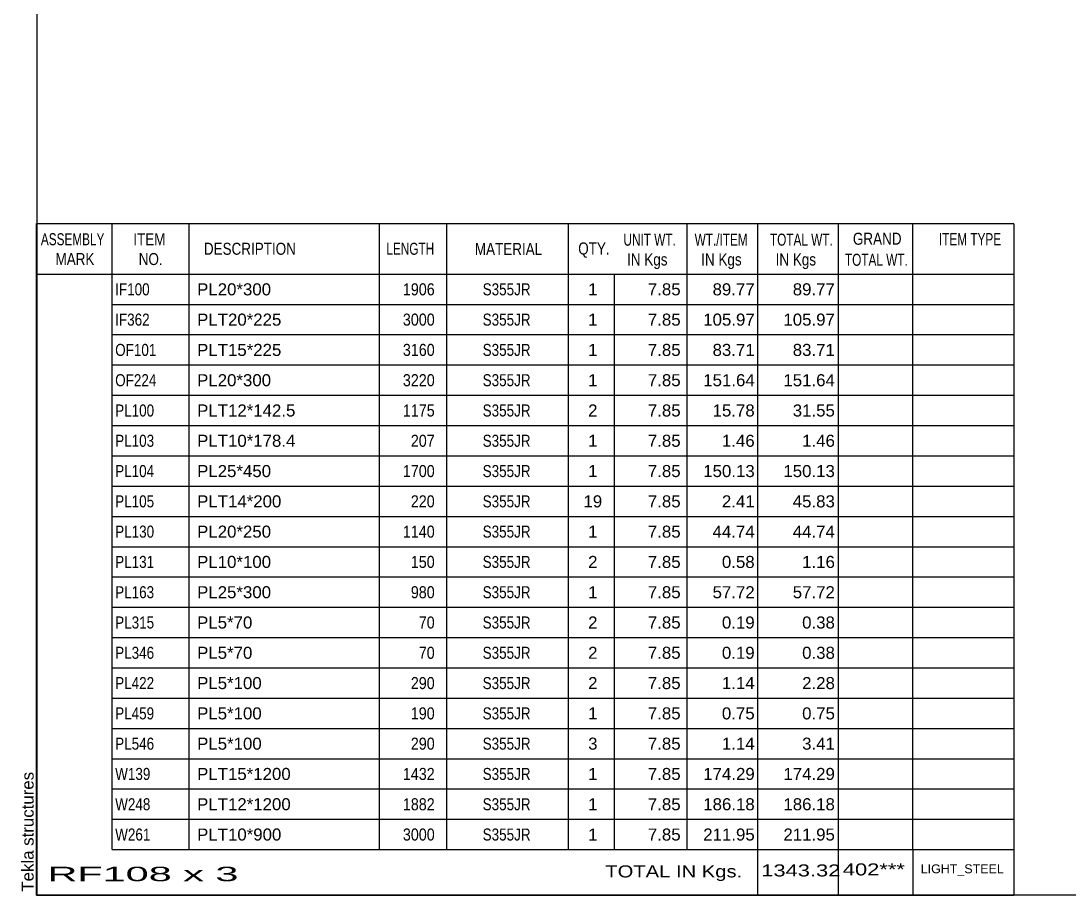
# Model space of a CAD drawing. Header units: millimetres. Extents: x -351 to 51, y -184 to 93.
# Drawn here: x -351.5 to -185.3, y -184 to -45.5 of the extents above; entities that cross this region are included whole.
import ezdxf

# ---------------------------------------------------------------- set-up
doc = ezdxf.new("R2010")
doc.units = ezdxf.units.MM
doc.styles.add('Arial', font='ARIAL.TTF', dxfattribs={"height": 0.2})

# ---------------------------------------------------------------- blocks, each defined once
blk = doc.blocks.new('Unknown-623384917-1210')
at = {"color": 5, "linetype": 'Continuous'}
for p, q in [((-348.97, 93.04), (-348.97, -183.96)), ((-348.97, -183.96), (51.03, -183.96))]:
    blk.add_line(p, q, dxfattribs=at)
at = {"color": 174, "linetype": 'Continuous', "style": 'Arial'}
blk.add_text('Tekla structures', height=1.9102, rotation=90, dxfattribs=at).set_placement((-349.47, -183.46))
blk = doc.blocks.new('CBS_BOM-623384917-7797')
at = {"color": 7, "linetype": 'Continuous'}
for p, q in [((-349, -85.59), (-349, -77.59)), ((-349, -77.59), (-194.08, -77.59)), ((-337, -85.59), (-337, -77.59)), ((-324.81, -85.59), (-324.81, -77.59)), ((-294.64, -85.59), (-294.64, -77.59)), ((-283.96, -85.59), (-283.96, -77.59)), ((-264.65, -85.59), (-264.65, -77.59)), ((-245.85, -85.59), (-245.85, -77.59)), ((-234.63, -85.59), (-234.63, -77.59)), ((-221.85, -85.59), (-221.85, -77.59)), ((-210.1, -85.59), (-210.1, -77.59)), ((-194.08, -77.6), (-194.08, -85.58)), ((-349, -85.59), (-194.08, -85.59)), ((-349, -90.39), (-349, -85.59)), ((-337, -90.39), (-337, -85.59)), ((-324.81, -90.39), (-324.81, -85.59)), ((-294.64, -90.39), (-294.64, -85.59)), ((-283.96, -90.39), (-283.96, -85.59)), ((-264.65, -90.39), (-264.65, -85.59)), ((-257.38, -90.39), (-257.38, -85.59)), ((-245.85, -90.39), (-245.85, -85.59)), ((-234.63, -90.39), (-234.63, -85.59)), ((-221.85, -90.39), (-221.85, -85.59)), ((-210.08, -90.39), (-210.08, -85.59)), ((-194.08, -85.6), (-194.08, -90.39)), ((-349, -95.19), (-349, -90.39)), ((-337, -90.39), (-194.08, -90.39)), ((-337, -95.19), (-337, -90.39)), ((-324.81, -95.19), (-324.81, -90.39)), ((-294.64, -95.19), (-294.64, -90.39)), ((-283.96, -95.19), (-283.96, -90.39)), ((-264.65, -95.19), (-264.65, -90.39)), ((-257.38, -95.19), (-257.38, -90.39)), ((-245.85, -95.19), (-245.85, -90.39)), ((-234.63, -95.19), (-234.63, -90.39)), ((-221.85, -95.19), (-221.85, -90.39)), ((-210.08, -95.19), (-210.08, -90.39)), ((-194.08, -90.4), (-194.08, -95.19)), ((-349, -99.99), (-349, -95.19)), ((-337, -95.19), (-194.08, -95.19)), ((-337, -99.99), (-337, -95.19)), ((-324.81, -99.99), (-324.81, -95.19)), ((-294.64, -99.99), (-294.64, -95.19)), ((-283.96, -99.99), (-283.96, -95.19)), ((-264.65, -99.99), (-264.65, -95.19)), ((-257.38, -99.99), (-257.38, -95.19)), ((-245.85, -99.99), (-245.85, -95.19)), ((-234.63, -99.99), (-234.63, -95.19)), ((-221.85, -99.99), (-221.85, -95.19)), ((-210.08, -99.99), (-210.08, -95.19)), ((-194.08, -95.2), (-194.08, -99.99)), ((-349, -104.79), (-349, -99.99)), ((-337, -99.99), (-194.08, -99.99)), ((-337, -104.79), (-337, -99.99)), ((-324.81, -104.79), (-324.81, -99.99)), ((-294.64, -104.79), (-294.64, -99.99)), ((-283.96, -104.79), (-283.96, -99.99)), ((-264.65, -104.79), (-264.65, -99.99)), ((-257.38, -104.79), (-257.38, -99.99)), ((-245.85, -104.79), (-245.85, -99.99)), ((-234.63, -104.79), (-234.63, -99.99)), ((-221.85, -104.79), (-221.85, -99.99)), ((-210.08, -104.79), (-210.08, -99.99)), ((-194.08, -100), (-194.08, -104.79)), ((-349, -109.59), (-349, -104.79)), ((-337, -104.79), (-194.08, -104.79)), ((-337, -109.59), (-337, -104.79)), ((-324.81, -109.59), (-324.81, -104.79)), ((-294.64, -109.59), (-294.64, -104.79)), ((-283.96, -109.59), (-283.96, -104.79)), ((-264.65, -109.59), (-264.65, -104.79)), ((-257.38, -109.59), (-257.38, -104.79)), ((-245.85, -109.59), (-245.85, -104.79)), ((-234.63, -109.59), (-234.63, -104.79)), ((-221.85, -109.59), (-221.85, -104.79)), ((-210.08, -109.59), (-210.08, -104.79)), ((-194.08, -104.8), (-194.08, -109.59)), ((-349, -114.39), (-349, -109.59)), ((-337, -109.59), (-194.08, -109.59)), ((-337, -114.39), (-337, -109.59)), ((-324.81, -114.39), (-324.81, -109.59)), ((-294.64, -114.39), (-294.64, -109.59)), ((-283.96, -114.39), (-283.96, -109.59)), ((-264.65, -114.39), (-264.65, -109.59)), ((-257.38, -114.39), (-257.38, -109.59)), ((-245.85, -114.39), (-245.85, -109.59)), ((-234.63, -114.39), (-234.63, -109.59)), ((-221.85, -114.39), (-221.85, -109.59)), ((-210.08, -114.39), (-210.08, -109.59)), ((-194.08, -109.6), (-194.08, -114.39)), ((-349, -119.19), (-349, -114.39)), ((-337, -114.39), (-194.08, -114.39)), ((-337, -119.19), (-337, -114.39)), ((-324.81, -119.19), (-324.81, -114.39)), ((-294.64, -119.19), (-294.64, -114.39)), ((-283.96, -119.19), (-283.96, -114.39)), ((-264.65, -119.19), (-264.65, -114.39)), ((-257.38, -119.19), (-257.38, -114.39)), ((-245.85, -119.19), (-245.85, -114.39)), ((-234.63, -119.19), (-234.63, -114.39)), ((-221.85, -119.19), (-221.85, -114.39)), ((-210.08, -119.19), (-210.08, -114.39)), ((-194.08, -114.4), (-194.08, -119.19)), ((-349, -123.99), (-349, -119.19)), ((-337, -119.19), (-194.08, -119.19)), ((-337, -123.99), (-337, -119.19)), ((-324.81, -123.99), (-324.81, -119.19)), ((-294.64, -123.99), (-294.64, -119.19)), ((-283.96, -123.99), (-283.96, -119.19)), ((-264.65, -123.99), (-264.65, -119.19)), ((-257.38, -123.99), (-257.38, -119.19)), ((-245.85, -123.99), (-245.85, -119.19)), ((-234.63, -123.99), (-234.63, -119.19)), ((-221.85, -123.99), (-221.85, -119.19)), ((-210.08, -123.99), (-210.08, -119.19)), ((-194.08, -119.2), (-194.08, -123.99)), ((-349, -128.79), (-349, -123.99)), ((-337, -123.99), (-194.08, -123.99)), ((-337, -128.79), (-337, -123.99)), ((-324.81, -128.79), (-324.81, -123.99)), ((-294.64, -128.79), (-294.64, -123.99)), ((-283.96, -128.79), (-283.96, -123.99)), ((-264.65, -128.79), (-264.65, -123.99)), ((-257.38, -128.79), (-257.38, -123.99)), ((-245.85, -128.79), (-245.85, -123.99)), ((-234.63, -128.79), (-234.63, -123.99)), ((-221.85, -128.79), (-221.85, -123.99)), ((-210.08, -128.79), (-210.08, -123.99)), ((-194.08, -124), (-194.08, -128.79)), ((-349, -133.59), (-349, -128.79)), ((-337, -128.79), (-194.08, -128.79)), ((-337, -133.59), (-337, -128.79)), ((-324.81, -133.59), (-324.81, -128.79)), ((-294.64, -133.59), (-294.64, -128.79)), ((-283.96, -133.59), (-283.96, -128.79)), ((-264.65, -133.59), (-264.65, -128.79)), ((-257.38, -133.59), (-257.38, -128.79)), ((-245.85, -133.59), (-245.85, -128.79)), ((-234.63, -133.59), (-234.63, -128.79)), ((-221.85, -133.59), (-221.85, -128.79)), ((-210.08, -133.59), (-210.08, -128.79)), ((-194.08, -128.8), (-194.08, -133.59)), ((-349, -138.39), (-349, -133.59)), ((-337, -133.59), (-194.08, -133.59)), ((-337, -138.39), (-337, -133.59)), ((-324.81, -138.39), (-324.81, -133.59)), ((-294.64, -138.39), (-294.64, -133.59)), ((-283.96, -138.39), (-283.96, -133.59)), ((-264.65, -138.39), (-264.65, -133.59)), ((-257.38, -138.39), (-257.38, -133.59)), ((-245.85, -138.39), (-245.85, -133.59)), ((-234.63, -138.39), (-234.63, -133.59)), ((-221.85, -138.39), (-221.85, -133.59)), ((-210.08, -138.39), (-210.08, -133.59)), ((-194.08, -133.6), (-194.08, -138.39)), ((-349, -143.19), (-349, -138.39)), ((-337, -138.39), (-194.08, -138.39)), ((-337, -143.19), (-337, -138.39)), ((-324.81, -143.19), (-324.81, -138.39)), ((-294.64, -143.19), (-294.64, -138.39)), ((-283.96, -143.19), (-283.96, -138.39)), ((-264.65, -143.19), (-264.65, -138.39)), ((-257.38, -143.19), (-257.38, -138.39)), ((-245.85, -143.19), (-245.85, -138.39)), ((-234.63, -143.19), (-234.63, -138.39)), ((-221.85, -143.19), (-221.85, -138.39)), ((-210.08, -143.19), (-210.08, -138.39)), ((-194.08, -138.4), (-194.08, -143.19)), ((-349, -147.99), (-349, -143.19)), ((-337, -143.19), (-194.08, -143.19)), ((-337, -147.99), (-337, -143.19)), ((-324.81, -147.99), (-324.81, -143.19)), ((-294.64, -147.99), (-294.64, -143.19)), ((-283.96, -147.99), (-283.96, -143.19)), ((-264.65, -147.99), (-264.65, -143.19)), ((-257.38, -147.99), (-257.38, -143.19)), ((-245.85, -147.99), (-245.85, -143.19)), ((-234.63, -147.99), (-234.63, -143.19)), ((-221.85, -147.99), (-221.85, -143.19)), ((-210.08, -147.99), (-210.08, -143.19)), ((-194.08, -143.2), (-194.08, -147.99)), ((-349, -152.79), (-349, -147.99)), ((-337, -147.99), (-194.08, -147.99)), ((-337, -152.79), (-337, -147.99)), ((-324.81, -152.79), (-324.81, -147.99)), ((-294.64, -152.79), (-294.64, -147.99)), ((-283.96, -152.79), (-283.96, -147.99)), ((-264.65, -152.79), (-264.65, -147.99)), ((-257.38, -152.79), (-257.38, -147.99)), ((-245.85, -152.79), (-245.85, -147.99)), ((-234.63, -152.79), (-234.63, -147.99)), ((-221.85, -152.79), (-221.85, -147.99)), ((-210.08, -152.79), (-210.08, -147.99)), ((-194.08, -148), (-194.08, -152.79)), ((-349, -157.59), (-349, -152.79)), ((-337, -152.79), (-194.08, -152.79)), ((-337, -157.59), (-337, -152.79)), ((-324.81, -157.59), (-324.81, -152.79)), ((-294.64, -157.59), (-294.64, -152.79)), ((-283.96, -157.59), (-283.96, -152.79)), ((-264.65, -157.59), (-264.65, -152.79)), ((-257.38, -157.59), (-257.38, -152.79)), ((-245.85, -157.59), (-245.85, -152.79)), ((-234.63, -157.59), (-234.63, -152.79)), ((-221.85, -157.59), (-221.85, -152.79)), ((-210.08, -157.59), (-210.08, -152.79)), ((-194.08, -152.8), (-194.08, -157.59)), ((-349, -162.39), (-349, -157.59)), ((-337, -157.59), (-194.08, -157.59)), ((-337, -162.39), (-337, -157.59)), ((-324.81, -162.39), (-324.81, -157.59)), ((-294.64, -162.39), (-294.64, -157.59)), ((-283.96, -162.39), (-283.96, -157.59)), ((-264.65, -162.39), (-264.65, -157.59)), ((-257.38, -162.39), (-257.38, -157.59)), ((-245.85, -162.39), (-245.85, -157.59)), ((-234.63, -162.39), (-234.63, -157.59)), ((-221.85, -162.39), (-221.85, -157.59)), ((-210.08, -162.39), (-210.08, -157.59)), ((-194.08, -157.6), (-194.08, -162.39)), ((-349, -167.19), (-349, -162.39)), ((-337, -162.39), (-194.08, -162.39)), ((-337, -167.19), (-337, -162.39)), ((-324.81, -167.19), (-324.81, -162.39)), ((-294.64, -167.19), (-294.64, -162.39)), ((-283.96, -167.19), (-283.96, -162.39)), ((-264.65, -167.19), (-264.65, -162.39)), ((-257.38, -167.19), (-257.38, -162.39)), ((-245.85, -167.19), (-245.85, -162.39)), ((-234.63, -167.19), (-234.63, -162.39)), ((-221.85, -167.19), (-221.85, -162.39)), ((-210.08, -167.19), (-210.08, -162.39)), ((-194.08, -162.4), (-194.08, -167.19)), ((-349, -171.99), (-349, -167.19)), ((-337, -167.19), (-194.08, -167.19)), ((-337, -171.99), (-337, -167.19)), ((-324.81, -171.99), (-324.81, -167.19)), ((-294.64, -171.99), (-294.64, -167.19)), ((-283.96, -171.99), (-283.96, -167.19)), ((-264.65, -171.99), (-264.65, -167.19)), ((-257.38, -171.99), (-257.38, -167.19)), ((-245.85, -171.99), (-245.85, -167.19)), ((-234.63, -171.99), (-234.63, -167.19)), ((-221.85, -171.99), (-221.85, -167.19)), ((-210.08, -171.99), (-210.08, -167.19)), ((-194.08, -167.2), (-194.08, -171.99)), ((-349, -176.79), (-349, -171.99)), ((-337, -171.99), (-194.08, -171.99)), ((-337, -176.79), (-337, -171.99)), ((-324.81, -176.79), (-324.81, -171.99)), ((-294.64, -176.79), (-294.64, -171.99)), ((-283.96, -176.79), (-283.96, -171.99)), ((-264.65, -176.79), (-264.65, -171.99)), ((-257.38, -176.79), (-257.38, -171.99)), ((-245.85, -176.79), (-245.85, -171.99)), ((-234.63, -176.79), (-234.63, -171.99)), ((-221.85, -176.79), (-221.85, -171.99)), ((-210.08, -176.79), (-210.08, -171.99)), ((-194.08, -172), (-194.08, -176.79)), ((-349, -183.99), (-349, -176.81)), ((-337, -176.79), (-194.08, -176.79)), ((-234.63, -183.99), (-234.63, -176.81)), ((-221.85, -183.99), (-221.85, -176.81)), ((-210.04, -183.99), (-210.04, -176.81)), ((-194.08, -176.79), (-194.08, -183.99)), ((-349, -183.99), (-194.08, -183.99))]:
    blk.add_line(p, q, dxfattribs=at)
at = {"color": 3, "linetype": 'Continuous', "style": 'Arial'}
for s, height, width, p in [('ASSEMBLY', 1.91, 0.7, (-348.32, -81.02)), ('ITEM', 1.91, 0.8, (-333.67, -81.02)), ('UNIT WT.', 1.91, 0.7, (-255.96, -81.09)), ('WT./ITEM', 1.91, 0.7, (-244.67, -81.09)), ('TOTAL WT.', 1.91, 0.7, (-232.73, -81.09)), ('GRAND', 1.91, 0.8, (-219.58, -80.94)), ('ITEM TYPE', 1.91, 0.7, (-205.94, -81.01)), ('DESCRIPTION', 1.9102, 0.8, (-322.48, -82.53)), ('LENGTH', 1.91, 0.7, (-293.54, -82.53)), ('MATERIAL', 1.91, 0.8, (-279.52, -82.57)), ('QTY.', 1.91, 0.8, (-263.13, -82.49)), ('MARK', 1.91, 0.8, (-346, -84.16)), ('NO.', 1.91, 0.8, (-332.81, -84.16)), ('IN Kgs', 1.91, 0.8, (-255.38, -84.23)), ('IN Kgs', 1.91, 0.8, (-243.63, -84.23)), ('IN Kgs', 1.91, 0.8, (-231.83, -84.23)), ('TOTAL WT.', 1.91, 0.7, (-220.84, -84.28))]:
    blk.add_text(s, height=height, dxfattribs=dict(at, width=width)).set_placement(p)
at = {"color": 7, "linetype": 'Continuous', "style": 'Arial'}
for s, width, p in [('IF100', 0.8, (-336.54, -88.96)), ('1906', 0.85, (-290.93, -88.96)), ('S355JR', 0.8, (-278.28, -88.96)), ('IF362', 0.8, (-336.54, -93.76)), ('3000', 0.85, (-290.93, -93.76)), ('S355JR', 0.8, (-278.28, -93.76)), ('OF101', 0.8, (-336.54, -98.56)), ('3160', 0.85, (-290.93, -98.56)), ('S355JR', 0.8, (-278.28, -98.56)), ('OF224', 0.8, (-336.54, -103.36)), ('3220', 0.85, (-290.93, -103.36)), ('S355JR', 0.8, (-278.28, -103.36)), ('PL100', 0.8, (-336.54, -108.16)), ('1175', 0.85, (-290.93, -108.16)), ('S355JR', 0.8, (-278.28, -108.16)), ('PL103', 0.8, (-336.54, -112.96)), ('207', 0.85, (-289.67, -112.96)), ('S355JR', 0.8, (-278.28, -112.96)), ('PL104', 0.8, (-336.54, -117.76)), ('1700', 0.85, (-290.93, -117.76)), ('S355JR', 0.8, (-278.28, -117.76)), ('PL105', 0.8, (-336.54, -122.56)), ('220', 0.85, (-289.67, -122.56)), ('S355JR', 0.8, (-278.28, -122.56)), ('PL130', 0.8, (-336.54, -127.36)), ('1140', 0.85, (-290.93, -127.36)), ('S355JR', 0.8, (-278.28, -127.36)), ('PL131', 0.8, (-336.54, -132.16)), ('150', 0.85, (-289.67, -132.16)), ('S355JR', 0.8, (-278.28, -132.16)), ('PL163', 0.8, (-336.54, -136.96)), ('980', 0.85, (-289.67, -136.96)), ('S355JR', 0.8, (-278.28, -136.96)), ('PL315', 0.8, (-336.54, -141.76)), ('70', 0.85, (-288.41, -141.76)), ('S355JR', 0.8, (-278.28, -141.76)), ('PL346', 0.8, (-336.54, -146.56)), ('70', 0.85, (-288.41, -146.56)), ('S355JR', 0.8, (-278.28, -146.56)), ('PL422', 0.8, (-336.54, -151.36)), ('290', 0.85, (-289.67, -151.36)), ('S355JR', 0.8, (-278.28, -151.36)), ('PL459', 0.8, (-336.54, -156.16)), ('190', 0.85, (-289.67, -156.16)), ('S355JR', 0.8, (-278.28, -156.16)), ('PL546', 0.8, (-336.54, -160.96)), ('290', 0.85, (-289.67, -160.96)), ('S355JR', 0.8, (-278.28, -160.96)), ('W139', 0.8, (-336.54, -165.76)), ('1432', 0.85, (-290.93, -165.76)), ('S355JR', 0.8, (-278.28, -165.76)), ('W248', 0.8, (-336.54, -170.56)), ('1882', 0.85, (-290.93, -170.56)), ('S355JR', 0.8, (-278.28, -170.56)), ('W261', 0.8, (-336.54, -175.36)), ('3000', 0.85, (-290.93, -175.36)), ('S355JR', 0.8, (-278.28, -175.36))]:
    blk.add_text(s, height=1.91, dxfattribs=dict(at, width=width)).set_placement(p)
for s, height, p in [('PL20*300', 1.91, (-323.55, -88.96)), ('1', 1.91, (-261.56, -88.96)), ('7.85', 1.91, (-252.09, -88.96)), ('89.77', 1.91, (-241.83, -88.96)), ('89.77', 1.91, (-229.12, -88.96)), ('PLT20*225', 1.91, (-323.55, -93.76)), ('1', 1.91, (-261.56, -93.76)), ('7.85', 1.91, (-252.09, -93.76)), ('105.97', 1.91, (-243.31, -93.76)), ('105.97', 1.91, (-230.6, -93.76)), ('PLT15*225', 1.91, (-323.55, -98.56)), ('1', 1.91, (-261.56, -98.56)), ('7.85', 1.91, (-252.09, -98.56)), ('83.71', 1.91, (-241.83, -98.56)), ('83.71', 1.91, (-229.12, -98.56)), ('PL20*300', 1.91, (-323.55, -103.36)), ('1', 1.91, (-261.56, -103.36)), ('7.85', 1.91, (-252.09, -103.36)), ('151.64', 1.91, (-243.31, -103.36)), ('151.64', 1.91, (-230.6, -103.36)), ('PLT12*142.5', 1.9102, (-323.55, -108.16)), ('2', 1.91, (-261.56, -108.16)), ('7.85', 1.91, (-252.09, -108.16)), ('15.78', 1.91, (-241.83, -108.16)), ('31.55', 1.91, (-229.12, -108.16)), ('PLT10*178.4', 1.9102, (-323.55, -112.96)), ('1', 1.91, (-261.56, -112.96)), ('7.85', 1.91, (-252.09, -112.96)), ('1.46', 1.91, (-240.35, -112.96)), ('1.46', 1.91, (-227.63, -112.96)), ('PL25*450', 1.91, (-323.55, -117.76)), ('1', 1.91, (-261.56, -117.76)), ('7.85', 1.91, (-252.09, -117.76)), ('150.13', 1.91, (-243.31, -117.76)), ('150.13', 1.91, (-230.6, -117.76)), ('PLT14*200', 1.91, (-323.55, -122.56)), ('19', 1.91, (-262.3, -122.56)), ('7.85', 1.91, (-252.09, -122.56)), ('2.41', 1.91, (-240.35, -122.56)), ('45.83', 1.91, (-229.12, -122.56)), ('PL20*250', 1.91, (-323.55, -127.36)), ('1', 1.91, (-261.56, -127.36)), ('7.85', 1.91, (-252.09, -127.36)), ('44.74', 1.91, (-241.83, -127.36)), ('44.74', 1.91, (-229.12, -127.36)), ('PL10*100', 1.91, (-323.55, -132.16)), ('2', 1.91, (-261.56, -132.16)), ('7.85', 1.91, (-252.09, -132.16)), ('0.58', 1.91, (-240.35, -132.16)), ('1.16', 1.91, (-227.63, -132.16)), ('PL25*300', 1.91, (-323.55, -136.96)), ('1', 1.91, (-261.56, -136.96)), ('7.85', 1.91, (-252.09, -136.96)), ('57.72', 1.91, (-241.83, -136.96)), ('57.72', 1.91, (-229.12, -136.96)), ('PL5*70', 1.91, (-323.55, -141.76)), ('2', 1.91, (-261.56, -141.76)), ('7.85', 1.91, (-252.09, -141.76)), ('0.19', 1.91, (-240.35, -141.76)), ('0.38', 1.91, (-227.63, -141.76)), ('PL5*70', 1.91, (-323.55, -146.56)), ('2', 1.91, (-261.56, -146.56)), ('7.85', 1.91, (-252.09, -146.56)), ('0.19', 1.91, (-240.35, -146.56)), ('0.38', 1.91, (-227.63, -146.56)), ('PL5*100', 1.91, (-323.55, -151.36)), ('2', 1.91, (-261.56, -151.36)), ('7.85', 1.91, (-252.09, -151.36)), ('1.14', 1.91, (-240.35, -151.36)), ('2.28', 1.91, (-227.63, -151.36)), ('PL5*100', 1.91, (-323.55, -156.16)), ('1', 1.91, (-261.56, -156.16)), ('7.85', 1.91, (-252.09, -156.16)), ('0.75', 1.91, (-240.35, -156.16)), ('0.75', 1.91, (-227.63, -156.16)), ('PL5*100', 1.91, (-323.55, -160.96)), ('3', 1.91, (-261.56, -160.96)), ('7.85', 1.91, (-252.09, -160.96)), ('1.14', 1.91, (-240.35, -160.96)), ('3.41', 1.91, (-227.63, -160.96)), ('PLT15*1200', 1.91, (-323.55, -165.76)), ('1', 1.91, (-261.56, -165.76)), ('7.85', 1.91, (-252.09, -165.76)), ('174.29', 1.91, (-243.31, -165.76)), ('174.29', 1.91, (-230.6, -165.76)), ('PLT12*1200', 1.91, (-323.55, -170.56)), ('1', 1.91, (-261.56, -170.56)), ('7.85', 1.91, (-252.09, -170.56)), ('186.18', 1.91, (-243.31, -170.56)), ('186.18', 1.91, (-230.6, -170.56)), ('PLT10*900', 1.91, (-323.55, -175.36)), ('1', 1.91, (-261.56, -175.36)), ('7.85', 1.91, (-252.09, -175.36)), ('211.95', 1.91, (-243.31, -175.36)), ('211.95', 1.91, (-230.6, -175.36))]:
    blk.add_text(s, height=height, dxfattribs=at).set_placement(p)
at = {"color": 6, "linetype": 'Continuous', "style": 'Arial'}
for s, height, width, p in [('TOTAL IN Kgs.', 1.9102, 1.2, (-258.84, -181.2)), ('1343.32', 1.91, 1.3, (-234.11, -181.05)), ('402***', 1.91, 1.3, (-221.18, -180.89)), ('RF108 x 3', 2.292, 2.05, (-347.28, -181.8))]:
    blk.add_text(s, height=height, dxfattribs=dict(at, width=width)).set_placement(p)
blk.add_text('LIGHT_STEEL', height=1.4135, dxfattribs=at).set_placement((-208.83, -180.54))

msp = doc.modelspace()

# ---------------------------------------------------------------- block references
for name in ['Unknown-623384917-1210', 'CBS_BOM-623384917-7797']:
    msp.add_blockref(name, (0, 0))

doc.saveas('drawing.dxf')
